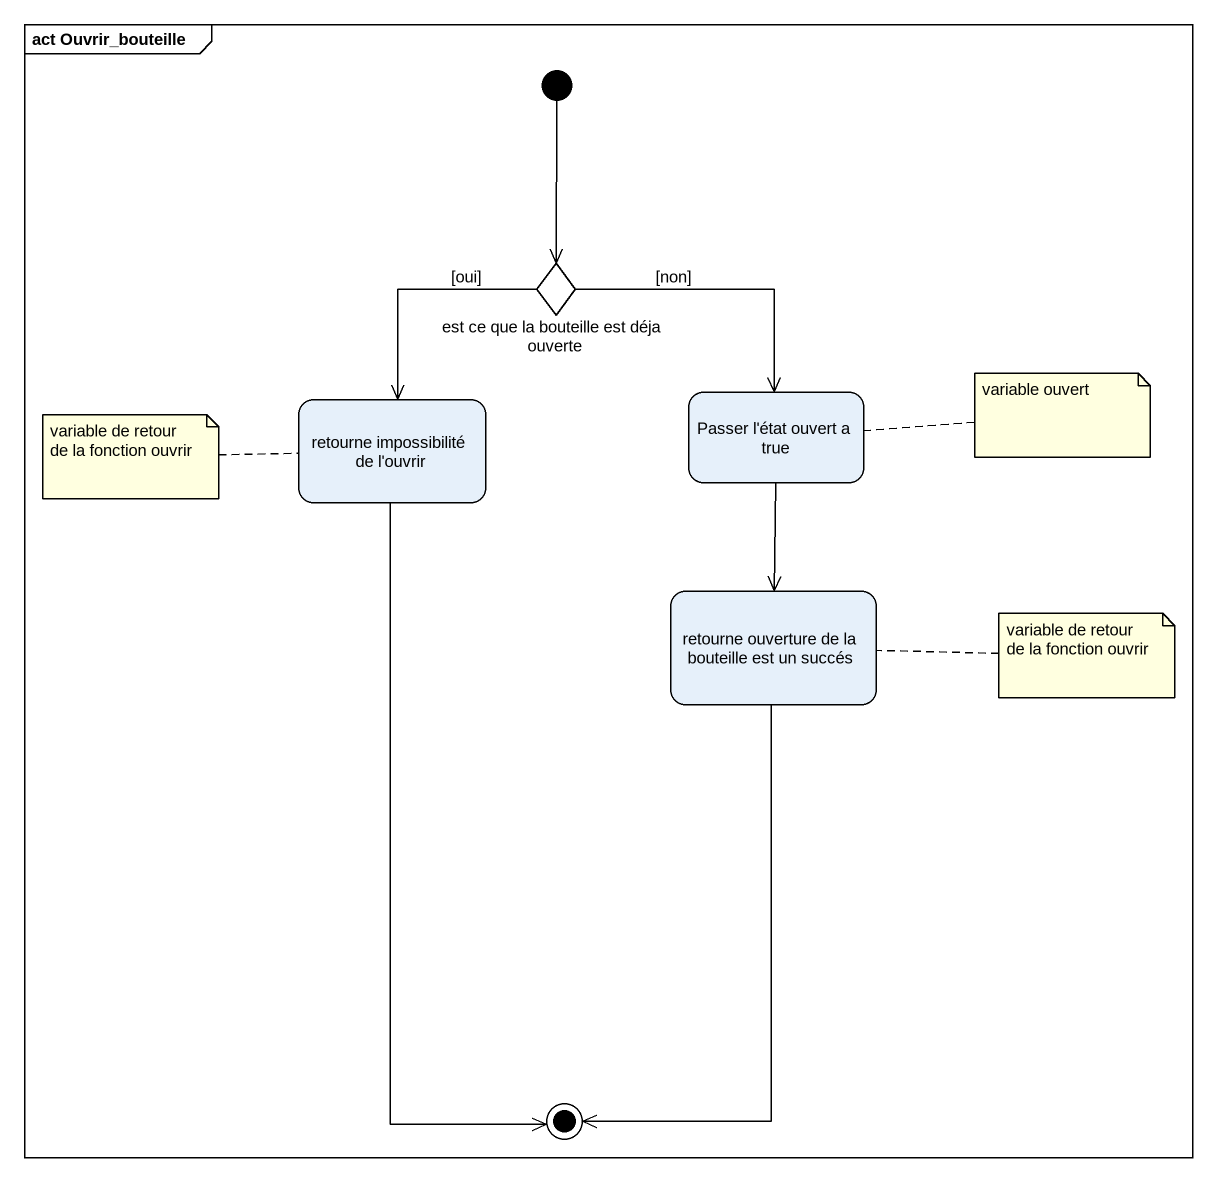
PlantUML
@startuml
mainframe act Ouvrir_bouteille
hide empty description
state "est ce que la bouteille est déja ouverte" as est_ce_que_la_bouteille_est <<choice>>
state "retourne impossibilité de l'ouvrir" as retourne_impossibilité_de_l
state "Passer l'état ouvert a true" as Passer_l_état_ouvert_a_true
state "retourne ouverture de la bouteille est un succés" as retourne_ouverture_de_la
[*] --> est_ce_que_la_bouteille_est
est_ce_que_la_bouteille_est --> retourne_impossibilité_de_l : [oui]
est_ce_que_la_bouteille_est --> Passer_l_état_ouvert_a_true : [non]
Passer_l_état_ouvert_a_true --> retourne_ouverture_de_la
retourne_impossibilité_de_l --> [*]
retourne_ouverture_de_la --> [*]
note left of retourne_impossibilité_de_l : variable de retour de la fonction ouvrir
note right of Passer_l_état_ouvert_a_true : variable ouvert
note right of retourne_ouverture_de_la : variable de retour de la fonction ouvrir
@enduml
